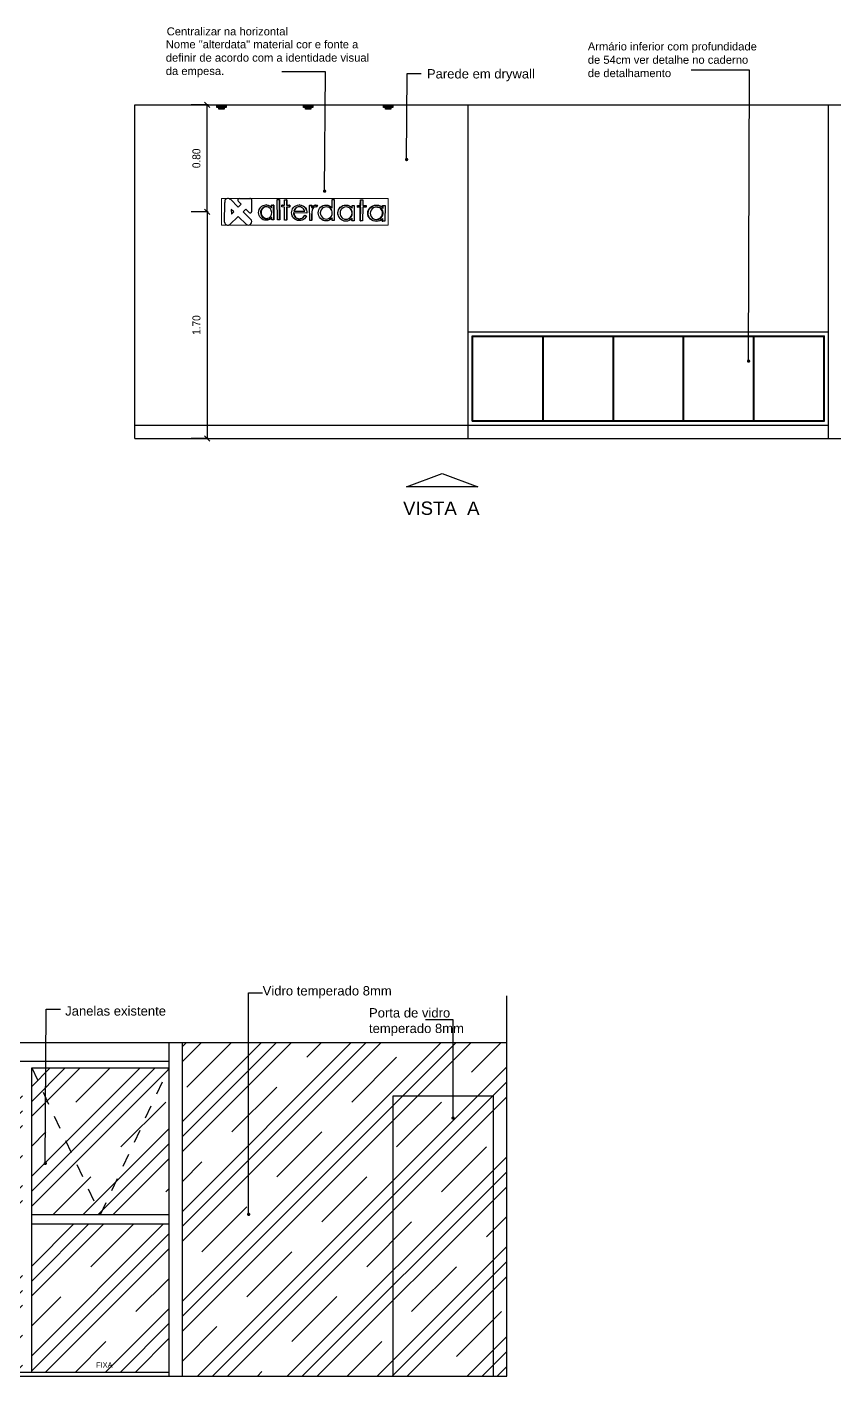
# Model space of a CAD drawing. Header units: millimetres. Extents: x 7034 to 7235, y -465 to -378.
# Drawn here: x 7106.56 to 7112.61, y -390.7 to -380.58 of the extents above; entities that cross this region are included whole.
import ezdxf

# ---------------------------------------------------------------- set-up
doc = ezdxf.new("R2010")
doc.units = ezdxf.units.MM
doc.header["$LTSCALE"] = 0.005
doc.linetypes.add('CONTINUO', pattern=[0])
doc.linetypes.add('DASHED', pattern=[19.05, 12.7, -6.35])
doc.layers.get('0').update_dxf_attribs({"linetype": 'CONTINUO'})
doc.layers.get('DEFPOINTS').update_dxf_attribs({"linetype": 'CONTINUO', "lineweight": 15})
for name, color, linetype in [('- COTAS', 12, 'Continuous'), ('.DETALHES PRETO', 250, 'Continuous'), ('0-COTAS', 12, 'Continuous'), ('252', 252, 'Continuous'), ('ARQ-TEXTO', 3, 'Continuous'), ('ARQ_ALVENARIA', 6, 'Continuous'), ('ARQ_ESQUADRIA', 5, 'Continuous'), ('ARQ_TXT_AMBIENTE', 3, 'Continuous'), ('DETALHES', 4, 'Continuous'), ('JANELA', 10, 'Continuous'), ('LL_DETALHES PRETO', 250, 'Continuous'), ('NN_COTA', 1, 'Continuous'), ('NN_GESSO', 5, 'Continuous')]:
    doc.layers.add(name, color=color, linetype=linetype)
doc.layers.add('0-LAYOUT', color=250, linetype='Continuous', lineweight=25)
doc.layers.add('ARQ_MOB', color=252, linetype='Continuous', lineweight=5)
doc.styles.add('50', font='ARIALN.TTF', dxfattribs={"height": 0.1})
doc.styles.add('ARQ', font='arial.ttf', dxfattribs={"width": 0.9})
doc.styles.add('R80-20', font='simplex.shx', dxfattribs={"height": 0.04})
doc.styles.get("Standard").update_dxf_attribs({"font": 'arial.ttf'})
doc.dimstyles.new('1-40', dxfattribs={"dimtxt": 0.06, "dimasz": 0.04, "dimexe": 0.1195, "dimexo": 0.1, "dimgap": 0.05, "dimtad": 1, "dimzin": 0, "dimdsep": 46, "dimtxsty": 'ARQ', "dimblk": 'OBLIQUE', "dimcen": 0.09, "dimclrd": 1, "dimclre": 1, "dimclrt": 7, "dimadec": 0, "dimazin": 0, "dimtm": 1e-09, "dimtfac": 1, "dimtofl": 0, "dimtmove": 0, "dimatfit": 3, "dimfxl": 0.1, "dimfxlon": 1, "dimtolj": 1, "dimtzin": 0, "dimlwd": -1, "dimlwe": -1, "dimarcsym": 0})
doc.dimstyles.new('50', dxfattribs={"dimscale": 0, "dimtxt": 0.1, "dimasz": 0.025, "dimexe": 0.05, "dimexo": 0.05, "dimgap": 0.01, "dimtad": 1, "dimdec": 0, "dimlfac": 100, "dimzin": 0, "dimdsep": 46, "dimtxsty": '50', "dimblk": 'DOT', "dimcen": 0.02, "dimclrd": 1, "dimclre": 1, "dimclrt": 7, "dimadec": 0, "dimazin": 0, "dimtfac": 1, "dimtdec": 0, "dimtofl": 0, "dimtmove": 2, "dimatfit": 2, "dimldrblk": 'DOT', "dimfxl": 0.05, "dimtolj": 1, "dimtzin": 0, "dimlwd": -1, "dimarcsym": 0})

# ---------------------------------------------------------------- blocks, each defined once
blk = doc.blocks.new('seta')
at = {"layer": 'NN_COTA', "transparency": 33554549}
h = blk.add_hatch(dxfattribs=at)
h.set_pattern_fill('ANGLE', color=256)
h.set_pattern_definition([(0, (-0.006, 0.008), (0, 6.985), [5.08, -1.905]), (90, (-0.006, 0.008), (-6.985, 4e-16), [5.08, -1.905])])
h.paths.add_polyline_path([(17.271, -37.747), (17.539, -37.846), (17.806, -37.747)])
at = {"layer": 'NN_COTA'}
blk.add_lwpolyline([(17.271, -37.747), (17.806, -37.747), (17.539, -37.846), (17.271, -37.747)], dxfattribs=at)
blk = doc.blocks.new('_DOT')
at = {"color": 0, "linetype": 'ByBlock'}
blk.add_line((-0.5, 0), (-1, 0), dxfattribs=at)
at = {"color": 0, "linetype": 'ByBlock', "const_width": 0.5}
blk.add_lwpolyline([(-0.25, 0, 1), (0.25, 0, 1)], format="xyb", close=True, dxfattribs=at)
blk = doc.blocks.new('DOT')
at = {"layer": 'ARQ-TEXTO', "color": 0, "linetype": 'ByBlock'}
blk.add_line((-0.5, 0), (-1, 0), dxfattribs=at)
at = {"layer": 'ARQ-TEXTO', "color": 0, "linetype": 'ByBlock', "const_width": 0.5}
blk.add_lwpolyline([(-0.25, 0, 1), (0.25, 0, 1)], format="xyb", close=True, dxfattribs=at)
blk = doc.blocks.new('ARFTFEDRT')
h = blk.add_hatch(color=252)
h.dxf.hatch_style = 1
h.set_gradient(color1=(132, 132, 132), tint=1, name='CURVED')
h.paths.add_polyline_path([(-277.601, -214.581), (-277.671, -214.581), (-277.671, -214.601), (-277.601, -214.601)])
h = blk.add_hatch(color=32)
h.dxf.hatch_style = 1
h.set_gradient(color1=(204, 102, 0), color2=(255, 255, 127), tint=1, name='CURVED')
h.paths.add_polyline_path([(-277.616, -214.601), (-277.656, -214.601), (-277.656, -214.613), (-277.616, -214.613)])
blk.add_lwpolyline([(-277.671, -214.581), (-277.601, -214.581), (-277.601, -214.601), (-277.671, -214.601)], close=True)
blk.add_lwpolyline([(-277.616, -214.601), (-277.616, -214.613), (-277.656, -214.613), (-277.656, -214.601)])
blk = doc.blocks.new('_OBLIQUE')
at = {"color": 0, "linetype": 'ByBlock'}
blk.add_line((-0.5, -0.5), (0.5, 0.5), dxfattribs=at)
blk = doc.blocks.new('*D16')
at = {"layer": '- COTAS', "color": 1, "transparency": 16777216}
for p, q in [((7107.921, -381.968), (7107.795, -381.968)), ((7107.914, -381.968), (7107.914, -383.668)), ((7107.921, -383.668), (7107.795, -383.668))]:
    blk.add_line(p, q, dxfattribs=at)
at = {"layer": 'DEFPOINTS', "color": 0, "transparency": 16777216}
for p in [(7108.021, -381.968), (7107.914, -383.668), (7108.021, -383.668)]:
    blk.add_point(p, dxfattribs=at)
at = {"layer": '- COTAS', "color": 1, "transparency": 16777216, "xscale": 0.04, "yscale": 0.04, "zscale": 0.04}
for p, rotation in [((7107.914, -381.968), 90), ((7107.914, -383.668), 270)]:
    blk.add_blockref('_OBLIQUE', p, dxfattribs=dict(at, rotation=rotation))
at = {"layer": '- COTAS', "color": 7, "transparency": 16777216, "insert": (7107.834, -382.818), "char_height": 0.06, "attachment_point": 5, "rotation": 90, "style": 'ARQ'}
blk.add_mtext('\\A1;1.70', dxfattribs=at)
blk = doc.blocks.new('*D50')
at = {"layer": '- COTAS', "color": 1, "transparency": 16777216}
for p, q in [((7107.921, -381.168), (7107.795, -381.168)), ((7107.914, -381.968), (7107.914, -381.168)), ((7107.921, -381.968), (7107.795, -381.968))]:
    blk.add_line(p, q, dxfattribs=at)
at = {"layer": 'DEFPOINTS', "color": 0, "transparency": 16777216}
for p in [(7107.914, -381.168), (7108.021, -381.168), (7108.021, -381.968)]:
    blk.add_point(p, dxfattribs=at)
at = {"layer": '- COTAS', "color": 1, "transparency": 16777216, "xscale": 0.04, "yscale": 0.04, "zscale": 0.04}
for p, rotation in [((7107.914, -381.168), 90), ((7107.914, -381.968), 270)]:
    blk.add_blockref('_OBLIQUE', p, dxfattribs=dict(at, rotation=rotation))
at = {"layer": '- COTAS', "color": 7, "transparency": 16777216, "insert": (7107.834, -381.568), "char_height": 0.06, "attachment_point": 5, "rotation": 90, "style": 'ARQ'}
blk.add_mtext('\\A1;0.80', dxfattribs=at)

msp = doc.modelspace()

# ---------------------------------------------------------------- hatches: boundary and pattern name
at = {"layer": '.DETALHES PRETO'}
h = msp.add_hatch(dxfattribs=at)
h.set_pattern_fill('CLAY', color=256, scale=0.1, angle=45, style=0)
h.set_pattern_definition([(45, (6.28824, 5.81466), (-0.336759605, 0.336759605), []), (45, (6.2321, 5.8708), (-0.336759605, 0.336759605), []), (45, (6.176, 5.9269), (-0.336759605, 0.336759605), []), (45, (6.06373, 6.03917), (-0.336759605, 0.336759605), [0.47625, -0.3175])])
h.paths.add_polyline_path([(7109.309, -388.597), (7110.059, -388.597), (7110.059, -390.697), (7110.159, -390.697), (7110.159, -388.197), (7107.729, -388.197), (7107.729, -390.697), (7109.309, -390.697)])
h.paths.add_polyline_path([(7110.059, -388.597), (7109.309, -388.597), (7109.309, -390.697), (7110.059, -390.697)], flags=17)
h = msp.add_hatch(dxfattribs=at)
h.set_pattern_fill('CLAY', color=256, scale=0.1, angle=45, style=0)
h.set_pattern_definition([(45, (7.58893, 5.81466), (-0.336759605, 0.336759605), []), (45, (7.5328, 5.8708), (-0.336759605, 0.336759605), []), (45, (7.47668, 5.9269), (-0.336759605, 0.336759605), []), (45, (7.3644, 6.03917), (-0.336759605, 0.336759605), [0.47625, -0.3175])])
h.paths.add_polyline_path([(7106.529, -388.387), (7105.379, -388.387), (7105.379, -389.487), (7106.529, -389.487)])
h.paths.add_polyline_path([(7106.529, -389.557), (7105.379, -389.557), (7105.379, -390.667), (7106.529, -390.667)])
h.paths.add_polyline_path([(7107.629, -389.557), (7106.599, -389.557), (7106.599, -390.667), (7107.629, -390.667)])
h.paths.add_polyline_path([(7107.629, -388.387), (7106.599, -388.387), (7107.114, -389.487)])
h.paths.add_polyline_path([(7106.599, -388.387), (7106.599, -389.487), (7107.114, -389.487)])
h.paths.add_polyline_path([(7107.629, -388.387), (7107.114, -389.487), (7107.629, -389.487)])
h.paths.add_polyline_path([(7105.847, -389.476), (7105.991, -389.476), (7105.991, -389.393), (7105.847, -389.393)], flags=24)
h.paths.add_polyline_path([(7105.847, -390.656), (7105.991, -390.656), (7105.991, -390.573), (7105.847, -390.573)], flags=24)
h.paths.add_polyline_path([(7107.067, -390.656), (7107.211, -390.656), (7107.211, -390.573), (7107.067, -390.573)], flags=24)

# ---------------------------------------------------------------- linework, layer by layer
for p, q in [((7108.147, -381.89), (7108.169, -381.912)), ((7108.156, -381.868), (7108.234, -381.868)), ((7108.25, -381.964), (7108.25, -381.884)), ((7108.439, -381.877), (7108.453, -381.877)), ((7108.441, -382.03), (7108.439, -381.877)), ((7108.453, -381.877), (7108.454, -382.03)), ((7108.456, -381.877), (7108.453, -381.877)), ((7108.456, -381.877), (7108.458, -382.029)), ((7108.494, -381.879), (7108.508, -381.879)), ((7108.494, -381.92), (7108.494, -381.879)), ((7108.508, -381.879), (7108.508, -381.92)), ((7108.511, -381.879), (7108.508, -381.879)), ((7108.511, -381.879), (7108.511, -381.92)), ((7108.851, -381.941), (7108.851, -381.877)), ((7108.851, -381.942), (7108.852, -381.877)), ((7108.851, -381.877), (7108.852, -381.877)), ((7108.852, -381.877), (7108.867, -381.877)), ((7108.867, -381.877), (7108.866, -382.035)), ((7109.062, -381.921), (7109.063, -381.878)), ((7109.063, -381.878), (7109.066, -381.878)), ((7109.065, -381.921), (7109.066, -381.878)), ((7109.066, -381.878), (7109.081, -381.878)), ((7109.081, -381.878), (7109.08, -381.921)), ((7108.204, -381.948), (7108.228, -381.973)), ((7108.3, -381.974), (7108.301, -381.963)), ((7108.302, -381.986), (7108.3, -381.974)), ((7108.301, -381.963), (7108.304, -381.952)), ((7108.305, -381.996), (7108.302, -381.986)), ((7108.304, -381.952), (7108.309, -381.943)), ((7108.31, -382.006), (7108.305, -381.996)), ((7108.309, -381.943), (7108.316, -381.934)), ((7108.315, -381.963), (7108.314, -381.975)), ((7108.314, -381.975), (7108.316, -381.986)), ((7108.319, -381.953), (7108.315, -381.963)), ((7108.316, -381.934), (7108.324, -381.927)), ((7108.316, -381.986), (7108.32, -381.997)), ((7108.326, -381.943), (7108.319, -381.953)), ((7108.32, -381.963), (7108.319, -381.974)), ((7108.319, -381.974), (7108.32, -381.985)), ((7108.324, -381.952), (7108.32, -381.963)), ((7108.32, -381.985), (7108.325, -381.996)), ((7108.32, -381.997), (7108.327, -382.006)), ((7108.324, -381.927), (7108.333, -381.921)), ((7108.331, -381.943), (7108.324, -381.952)), ((7108.325, -381.996), (7108.332, -382.005)), ((7108.334, -381.936), (7108.326, -381.943)), ((7108.339, -381.936), (7108.331, -381.943)), ((7108.333, -381.921), (7108.343, -381.918)), ((7108.344, -381.932), (7108.334, -381.936)), ((7108.349, -381.932), (7108.339, -381.936)), ((7108.343, -381.918), (7108.354, -381.917)), ((7108.355, -381.931), (7108.344, -381.932)), ((7108.356, -381.931), (7108.349, -381.932)), ((7108.354, -381.917), (7108.367, -381.919)), ((7108.358, -381.917), (7108.354, -381.917)), ((7108.356, -381.931), (7108.355, -381.931)), ((7108.364, -381.932), (7108.356, -381.931)), ((7108.358, -381.917), (7108.371, -381.918)), ((7108.372, -381.934), (7108.364, -381.932)), ((7108.367, -381.919), (7108.378, -381.923)), ((7108.371, -381.918), (7108.382, -381.923)), ((7108.379, -381.938), (7108.372, -381.934)), ((7108.378, -381.923), (7108.388, -381.93)), ((7108.386, -381.944), (7108.379, -381.938)), ((7108.382, -381.923), (7108.392, -381.93)), ((7108.391, -381.95), (7108.386, -381.944)), ((7108.387, -382.007), (7108.393, -381.998)), ((7108.388, -381.93), (7108.397, -381.94)), ((7108.395, -381.958), (7108.391, -381.95)), ((7108.392, -381.93), (7108.397, -381.935)), ((7108.393, -381.998), (7108.397, -381.987)), ((7108.397, -381.966), (7108.395, -381.958)), ((7108.401, -381.92), (7108.397, -381.92)), ((7108.397, -381.935), (7108.397, -381.92)), ((7108.397, -381.92), (7108.401, -381.92)), ((7108.397, -381.94), (7108.397, -381.935)), ((7108.398, -381.976), (7108.397, -381.966)), ((7108.397, -381.987), (7108.398, -381.976)), ((7108.401, -381.92), (7108.401, -381.92)), ((7108.401, -381.92), (7108.414, -381.92)), ((7108.401, -381.92), (7108.41, -381.92)), ((7108.41, -381.92), (7108.412, -382.03)), ((7108.414, -381.92), (7108.41, -381.92)), ((7108.414, -381.92), (7108.415, -382.029)), ((7108.475, -381.932), (7108.475, -381.92)), ((7108.475, -381.92), (7108.494, -381.92)), ((7108.478, -381.92), (7108.475, -381.92)), ((7108.494, -381.933), (7108.475, -381.932)), ((7108.478, -381.92), (7108.494, -381.92)), ((7108.494, -381.92), (7108.494, -381.92)), ((7108.495, -382.031), (7108.494, -381.933)), ((7108.508, -381.92), (7108.531, -381.92)), ((7108.511, -381.92), (7108.508, -381.92)), ((7108.508, -381.933), (7108.509, -382.031)), ((7108.511, -381.933), (7108.508, -381.933)), ((7108.511, -381.92), (7108.533, -381.92)), ((7108.511, -381.933), (7108.512, -382.03)), ((7108.531, -381.933), (7108.511, -381.933)), ((7108.531, -381.92), (7108.531, -381.933)), ((7108.533, -381.92), (7108.531, -381.92)), ((7108.533, -381.932), (7108.531, -381.933)), ((7108.533, -381.92), (7108.533, -381.932)), ((7108.547, -381.976), (7108.548, -381.966)), ((7108.548, -381.987), (7108.547, -381.976)), ((7108.548, -381.966), (7108.55, -381.956)), ((7108.551, -381.998), (7108.548, -381.987)), ((7108.55, -381.956), (7108.554, -381.947)), ((7108.556, -382.007), (7108.551, -381.998)), ((7108.554, -381.947), (7108.559, -381.939)), ((7108.559, -381.939), (7108.568, -381.929)), ((7108.561, -381.977), (7108.562, -381.986)), ((7108.564, -381.977), (7108.561, -381.977)), ((7108.562, -381.986), (7108.565, -381.995)), ((7108.568, -381.951), (7108.563, -381.965)), ((7108.565, -381.964), (7108.563, -381.965)), ((7108.563, -381.965), (7108.645, -381.965)), ((7108.564, -381.977), (7108.565, -381.986)), ((7108.661, -381.978), (7108.564, -381.977)), ((7108.57, -381.951), (7108.565, -381.964)), ((7108.565, -381.964), (7108.645, -381.965)), ((7108.565, -381.986), (7108.567, -381.994)), ((7108.565, -381.995), (7108.569, -382.002)), ((7108.567, -381.994), (7108.571, -382.001)), ((7108.568, -381.929), (7108.578, -381.923)), ((7108.575, -381.942), (7108.568, -381.951)), ((7108.578, -381.941), (7108.57, -381.951)), ((7108.582, -381.937), (7108.575, -381.942)), ((7108.578, -381.923), (7108.59, -381.919)), ((7108.584, -381.937), (7108.578, -381.941)), ((7108.588, -381.934), (7108.582, -381.937)), ((7108.59, -381.934), (7108.584, -381.937)), ((7108.596, -381.932), (7108.588, -381.934)), ((7108.59, -381.919), (7108.603, -381.917)), ((7108.597, -381.932), (7108.59, -381.934)), ((7108.597, -381.932), (7108.596, -381.932)), ((7108.603, -381.931), (7108.597, -381.932)), ((7108.603, -381.917), (7108.617, -381.919)), ((7108.605, -381.917), (7108.603, -381.917)), ((7108.613, -381.932), (7108.603, -381.931)), ((7108.605, -381.917), (7108.618, -381.919)), ((7108.622, -381.936), (7108.613, -381.932)), ((7108.617, -381.919), (7108.629, -381.923)), ((7108.618, -381.919), (7108.63, -381.923)), ((7108.63, -381.941), (7108.622, -381.936)), ((7108.629, -381.923), (7108.639, -381.93)), ((7108.63, -381.923), (7108.641, -381.93)), ((7108.637, -381.947), (7108.63, -381.941)), ((7108.642, -381.955), (7108.637, -381.947)), ((7108.639, -381.93), (7108.649, -381.939)), ((7108.639, -382.005), (7108.645, -381.995)), ((7108.641, -381.93), (7108.65, -381.939)), ((7108.645, -381.965), (7108.642, -381.955)), ((7108.645, -381.965), (7108.645, -381.965)), ((7108.647, -381.994), (7108.645, -381.995)), ((7108.645, -381.995), (7108.657, -382.002)), ((7108.647, -381.994), (7108.659, -382.001)), ((7108.649, -381.939), (7108.654, -381.948)), ((7108.65, -381.939), (7108.655, -381.947)), ((7108.654, -381.948), (7108.658, -381.957)), ((7108.655, -381.947), (7108.659, -381.956)), ((7108.658, -381.957), (7108.66, -381.967)), ((7108.659, -381.956), (7108.662, -381.966)), ((7108.66, -381.967), (7108.661, -381.978)), ((7108.662, -381.977), (7108.661, -381.978)), ((7108.662, -381.966), (7108.662, -381.977)), ((7108.684, -381.92), (7108.682, -381.921)), ((7108.683, -382.033), (7108.682, -381.921)), ((7108.682, -381.921), (7108.684, -381.921)), ((7108.684, -381.92), (7108.698, -381.92)), ((7108.684, -381.921), (7108.684, -381.92)), ((7108.684, -381.921), (7108.697, -381.921)), ((7108.698, -381.92), (7108.697, -381.921)), ((7108.697, -381.921), (7108.697, -381.937)), ((7108.697, -381.937), (7108.698, -381.936)), ((7108.698, -381.971), (7108.697, -381.995)), ((7108.697, -381.995), (7108.697, -382.033)), ((7108.698, -381.92), (7108.698, -381.936)), ((7108.698, -381.936), (7108.704, -381.929)), ((7108.7, -381.956), (7108.698, -381.971)), ((7108.699, -381.97), (7108.698, -381.994)), ((7108.698, -381.994), (7108.698, -382.032)), ((7108.701, -381.956), (7108.699, -381.97)), ((7108.704, -381.945), (7108.7, -381.956)), ((7108.705, -381.945), (7108.701, -381.956)), ((7108.704, -381.929), (7108.711, -381.923)), ((7108.71, -381.938), (7108.704, -381.945)), ((7108.711, -381.937), (7108.705, -381.945)), ((7108.717, -381.933), (7108.71, -381.938)), ((7108.711, -381.923), (7108.719, -381.919)), ((7108.717, -381.933), (7108.711, -381.937)), ((7108.724, -381.932), (7108.717, -381.933)), ((7108.717, -381.933), (7108.717, -381.933)), ((7108.719, -381.919), (7108.727, -381.917)), ((7108.719, -381.919), (7108.726, -381.918)), ((7108.719, -381.919), (7108.719, -381.919)), ((7108.719, -381.919), (7108.719, -381.919)), ((7108.719, -381.919), (7108.719, -381.919)), ((7108.732, -381.934), (7108.724, -381.932)), ((7108.726, -381.918), (7108.733, -381.919)), ((7108.727, -381.917), (7108.733, -381.918)), ((7108.74, -381.921), (7108.732, -381.933)), ((7108.739, -381.922), (7108.732, -381.934)), ((7108.732, -381.933), (7108.732, -381.934)), ((7108.733, -381.918), (7108.74, -381.921)), ((7108.733, -381.919), (7108.739, -381.922)), ((7108.74, -381.921), (7108.739, -381.922)), ((7108.747, -381.977), (7108.748, -381.965)), ((7108.748, -381.989), (7108.747, -381.977)), ((7108.748, -381.965), (7108.751, -381.954)), ((7108.751, -382), (7108.748, -381.989)), ((7108.751, -381.954), (7108.757, -381.944)), ((7108.757, -381.944), (7108.764, -381.935)), ((7108.764, -381.965), (7108.762, -381.977)), ((7108.763, -381.966), (7108.762, -381.978)), ((7108.762, -381.977), (7108.763, -381.988)), ((7108.762, -381.978), (7108.763, -381.989)), ((7108.768, -381.955), (7108.763, -381.966)), ((7108.764, -381.965), (7108.763, -381.966)), ((7108.763, -381.988), (7108.768, -381.999)), ((7108.763, -381.989), (7108.768, -382)), ((7108.764, -381.935), (7108.773, -381.927)), ((7108.764, -381.935), (7108.773, -381.928)), ((7108.764, -381.935), (7108.764, -381.935)), ((7108.764, -381.935), (7108.764, -381.935)), ((7108.764, -381.935), (7108.764, -381.935)), ((7108.768, -381.955), (7108.764, -381.965)), ((7108.775, -381.945), (7108.768, -381.955)), ((7108.768, -381.955), (7108.768, -381.955)), ((7108.768, -381.999), (7108.775, -382.009)), ((7108.773, -381.927), (7108.783, -381.922)), ((7108.773, -381.928), (7108.783, -381.922)), ((7108.784, -381.938), (7108.775, -381.945)), ((7108.783, -381.922), (7108.794, -381.919)), ((7108.783, -381.922), (7108.794, -381.919)), ((7108.795, -381.933), (7108.784, -381.938)), ((7108.794, -381.919), (7108.806, -381.918)), ((7108.794, -381.919), (7108.806, -381.918)), ((7108.807, -381.932), (7108.795, -381.933)), ((7108.806, -381.918), (7108.819, -381.919)), ((7108.806, -381.918), (7108.819, -381.919)), ((7108.816, -381.933), (7108.807, -381.932)), ((7108.825, -381.935), (7108.816, -381.933)), ((7108.819, -381.919), (7108.831, -381.924)), ((7108.819, -381.919), (7108.831, -381.924)), ((7108.832, -381.94), (7108.825, -381.935)), ((7108.831, -381.924), (7108.842, -381.931)), ((7108.831, -381.924), (7108.831, -381.924)), ((7108.831, -381.924), (7108.842, -381.931)), ((7108.839, -381.945), (7108.832, -381.94)), ((7108.844, -381.952), (7108.839, -381.945)), ((7108.845, -381.952), (7108.839, -381.945)), ((7108.839, -381.945), (7108.839, -381.945)), ((7108.842, -381.931), (7108.842, -381.931)), ((7108.842, -381.931), (7108.842, -381.931)), ((7108.842, -381.931), (7108.842, -381.931)), ((7108.842, -381.931), (7108.851, -381.941)), ((7108.848, -381.96), (7108.844, -381.952)), ((7108.844, -381.952), (7108.845, -381.952)), ((7108.849, -381.96), (7108.845, -381.952)), ((7108.846, -382.001), (7108.85, -381.99)), ((7108.846, -382.002), (7108.851, -381.991)), ((7108.851, -381.968), (7108.848, -381.96)), ((7108.851, -381.969), (7108.849, -381.96)), ((7108.85, -381.99), (7108.852, -381.978)), ((7108.851, -381.941), (7108.851, -381.942)), ((7108.852, -381.978), (7108.851, -381.968)), ((7108.852, -381.979), (7108.851, -381.969)), ((7108.851, -381.991), (7108.852, -381.979)), ((7108.893, -381.977), (7108.895, -381.965)), ((7108.894, -381.989), (7108.893, -381.977)), ((7108.894, -381.978), (7108.896, -381.966)), ((7108.895, -381.99), (7108.894, -381.978)), ((7108.898, -382), (7108.894, -381.989)), ((7108.895, -381.965), (7108.898, -381.954)), ((7108.899, -382.001), (7108.895, -381.99)), ((7108.896, -381.966), (7108.899, -381.955)), ((7108.898, -381.954), (7108.903, -381.944)), ((7108.899, -381.955), (7108.905, -381.945)), ((7108.903, -381.944), (7108.911, -381.935)), ((7108.905, -381.945), (7108.912, -381.936)), ((7108.911, -381.967), (7108.91, -381.979)), ((7108.91, -381.979), (7108.911, -381.99)), ((7108.911, -381.935), (7108.92, -381.928)), ((7108.916, -381.955), (7108.911, -381.967)), ((7108.911, -381.99), (7108.916, -382.002)), ((7108.912, -381.936), (7108.922, -381.928)), ((7108.923, -381.946), (7108.916, -381.955)), ((7108.92, -381.928), (7108.931, -381.922)), ((7108.922, -381.928), (7108.932, -381.922)), ((7108.933, -381.938), (7108.923, -381.946)), ((7108.931, -381.922), (7108.942, -381.919)), ((7108.932, -381.922), (7108.943, -381.919)), ((7108.944, -381.934), (7108.933, -381.938)), ((7108.942, -381.919), (7108.954, -381.918)), ((7108.943, -381.919), (7108.955, -381.918)), ((7108.956, -381.932), (7108.944, -381.934)), ((7108.954, -381.918), (7108.967, -381.919)), ((7108.954, -381.918), (7108.955, -381.918)), ((7108.955, -381.918), (7108.967, -381.919)), ((7108.965, -381.933), (7108.956, -381.932)), ((7108.972, -381.935), (7108.965, -381.933)), ((7108.966, -381.933), (7108.965, -381.933)), ((7108.974, -381.936), (7108.966, -381.933)), ((7108.967, -381.919), (7108.967, -381.919)), ((7108.967, -381.919), (7108.969, -381.92)), ((7108.967, -381.919), (7108.969, -381.92)), ((7108.969, -381.92), (7108.981, -381.924)), ((7108.98, -381.94), (7108.972, -381.935)), ((7108.982, -381.94), (7108.974, -381.936)), ((7108.987, -381.945), (7108.98, -381.94)), ((7108.981, -381.924), (7108.992, -381.932)), ((7108.989, -381.946), (7108.982, -381.94)), ((7108.993, -381.953), (7108.987, -381.945)), ((7108.995, -381.953), (7108.989, -381.946)), ((7108.992, -381.932), (7109, -381.94)), ((7108.997, -381.96), (7108.993, -381.953)), ((7108.994, -382.002), (7108.999, -381.991)), ((7108.999, -381.961), (7108.995, -381.953)), ((7108.996, -382.003), (7109.001, -381.992)), ((7108.999, -381.969), (7108.997, -381.96)), ((7109.002, -381.97), (7108.999, -381.961)), ((7109, -381.979), (7108.999, -381.969)), ((7108.999, -381.991), (7109, -381.979)), ((7109, -381.94), (7109, -381.921)), ((7109, -381.921), (7109.015, -381.921)), ((7109, -381.921), (7109.002, -381.921)), ((7109, -381.94), (7109.002, -381.942)), ((7109.001, -381.992), (7109.002, -381.98)), ((7109.002, -381.942), (7109.002, -381.921)), ((7109.002, -381.921), (7109.017, -381.921)), ((7109.002, -381.98), (7109.002, -381.97)), ((7109.015, -381.921), (7109.017, -381.921)), ((7109.017, -381.921), (7109.016, -382.037)), ((7109.041, -381.934), (7109.041, -381.921)), ((7109.041, -381.921), (7109.062, -381.921)), ((7109.041, -381.921), (7109.044, -381.921)), ((7109.041, -381.934), (7109.044, -381.934)), ((7109.044, -381.934), (7109.044, -381.921)), ((7109.044, -381.921), (7109.065, -381.921)), ((7109.062, -381.934), (7109.044, -381.934)), ((7109.06, -382.036), (7109.062, -381.934)), ((7109.062, -381.921), (7109.065, -381.921)), ((7109.065, -381.934), (7109.062, -381.934)), ((7109.063, -382.037), (7109.065, -381.934)), ((7109.08, -381.934), (7109.078, -382.037)), ((7109.08, -381.921), (7109.101, -381.921)), ((7109.08, -381.921), (7109.08, -381.921)), ((7109.08, -381.921), (7109.101, -381.921)), ((7109.105, -381.934), (7109.08, -381.934)), ((7109.101, -381.921), (7109.101, -381.921)), ((7109.101, -381.921), (7109.105, -381.921)), ((7109.101, -381.921), (7109.105, -381.921)), ((7109.105, -381.921), (7109.105, -381.934)), ((7109.118, -381.979), (7109.119, -381.967)), ((7109.119, -381.991), (7109.118, -381.979)), ((7109.119, -381.967), (7109.123, -381.955)), ((7109.122, -382.002), (7109.119, -381.991)), ((7109.122, -381.979), (7109.123, -381.967)), ((7109.122, -381.992), (7109.122, -381.979)), ((7109.126, -382.003), (7109.122, -381.992)), ((7109.123, -381.955), (7109.129, -381.945)), ((7109.123, -381.967), (7109.127, -381.956)), ((7109.127, -381.956), (7109.132, -381.946)), ((7109.129, -381.945), (7109.137, -381.936)), ((7109.132, -381.946), (7109.141, -381.936)), ((7109.137, -381.936), (7109.147, -381.928)), ((7109.139, -381.968), (7109.137, -381.98)), ((7109.137, -381.98), (7109.139, -381.992)), ((7109.144, -381.956), (7109.139, -381.968)), ((7109.139, -381.992), (7109.143, -382.004)), ((7109.141, -381.936), (7109.15, -381.928)), ((7109.152, -381.947), (7109.144, -381.956)), ((7109.147, -381.928), (7109.157, -381.923)), ((7109.15, -381.928), (7109.161, -381.923)), ((7109.162, -381.939), (7109.152, -381.947)), ((7109.157, -381.923), (7109.169, -381.919)), ((7109.161, -381.923), (7109.173, -381.92)), ((7109.174, -381.935), (7109.162, -381.939)), ((7109.169, -381.919), (7109.181, -381.918)), ((7109.173, -381.92), (7109.185, -381.918)), ((7109.186, -381.933), (7109.174, -381.935)), ((7109.181, -381.918), (7109.185, -381.918)), ((7109.185, -381.918), (7109.199, -381.92)), ((7109.192, -381.934), (7109.186, -381.933)), ((7109.196, -381.934), (7109.186, -381.933)), ((7109.186, -381.933), (7109.186, -381.933)), ((7109.201, -381.936), (7109.192, -381.934)), ((7109.192, -381.934), (7109.196, -381.934)), ((7109.205, -381.936), (7109.196, -381.934)), ((7109.199, -381.92), (7109.212, -381.925)), ((7109.209, -381.94), (7109.201, -381.936)), ((7109.213, -381.941), (7109.205, -381.936)), ((7109.216, -381.946), (7109.209, -381.94)), ((7109.212, -381.925), (7109.224, -381.932)), ((7109.22, -381.947), (7109.213, -381.941)), ((7109.222, -381.954), (7109.216, -381.946)), ((7109.226, -381.954), (7109.22, -381.947)), ((7109.226, -381.962), (7109.222, -381.954)), ((7109.222, -382.004), (7109.227, -381.993)), ((7109.224, -381.932), (7109.229, -381.938)), ((7109.23, -381.962), (7109.226, -381.954)), ((7109.228, -381.97), (7109.226, -381.962)), ((7109.227, -381.993), (7109.229, -381.98)), ((7109.227, -382.005), (7109.232, -381.994)), ((7109.229, -381.98), (7109.228, -381.97)), ((7109.229, -381.938), (7109.229, -381.921)), ((7109.229, -381.921), (7109.245, -381.921)), ((7109.229, -381.921), (7109.234, -381.922)), ((7109.229, -381.938), (7109.233, -381.943)), ((7109.233, -381.971), (7109.23, -381.962)), ((7109.232, -381.994), (7109.233, -381.981)), ((7109.233, -381.943), (7109.234, -381.922)), ((7109.233, -381.981), (7109.233, -381.971)), ((7109.234, -381.922), (7109.249, -381.922)), ((7109.245, -381.921), (7109.249, -381.922)), ((7109.249, -381.922), (7109.247, -382.039)), ((7108.317, -382.015), (7108.31, -382.006)), ((7108.325, -382.022), (7108.317, -382.015)), ((7108.335, -382.028), (7108.325, -382.022)), ((7108.327, -382.006), (7108.336, -382.013)), ((7108.332, -382.005), (7108.34, -382.012)), ((7108.345, -382.031), (7108.335, -382.028)), ((7108.336, -382.013), (7108.346, -382.018)), ((7108.34, -382.012), (7108.35, -382.017)), ((7108.355, -382.032), (7108.345, -382.031)), ((7108.346, -382.018), (7108.357, -382.019)), ((7108.35, -382.017), (7108.361, -382.018)), ((7108.368, -382.031), (7108.355, -382.032)), ((7108.357, -382.019), (7108.368, -382.018)), ((7108.361, -382.018), (7108.37, -382.017)), ((7108.368, -382.018), (7108.37, -382.017)), ((7108.372, -382.03), (7108.368, -382.031)), ((7108.371, -382.03), (7108.368, -382.031)), ((7108.37, -382.017), (7108.378, -382.014)), ((7108.379, -382.027), (7108.371, -382.03)), ((7108.372, -382.03), (7108.371, -382.03)), ((7108.383, -382.026), (7108.372, -382.03)), ((7108.378, -382.014), (7108.387, -382.007)), ((7108.389, -382.02), (7108.379, -382.027)), ((7108.393, -382.019), (7108.383, -382.026)), ((7108.398, -382.011), (7108.389, -382.02)), ((7108.398, -382.014), (7108.393, -382.019)), ((7108.398, -382.014), (7108.398, -382.011)), ((7108.398, -382.03), (7108.398, -382.014)), ((7108.412, -382.03), (7108.398, -382.03)), ((7108.415, -382.029), (7108.412, -382.03)), ((7108.454, -382.03), (7108.441, -382.03)), ((7108.458, -382.029), (7108.454, -382.03)), ((7108.509, -382.031), (7108.495, -382.031)), ((7108.512, -382.03), (7108.509, -382.031)), ((7108.562, -382.017), (7108.556, -382.007)), ((7108.571, -382.025), (7108.562, -382.017)), ((7108.569, -382.002), (7108.574, -382.009)), ((7108.571, -382.001), (7108.576, -382.008)), ((7108.58, -382.03), (7108.571, -382.025)), ((7108.574, -382.009), (7108.58, -382.015)), ((7108.576, -382.008), (7108.582, -382.013)), ((7108.58, -382.015), (7108.587, -382.019)), ((7108.592, -382.034), (7108.58, -382.03)), ((7108.582, -382.013), (7108.589, -382.017)), ((7108.587, -382.019), (7108.595, -382.021)), ((7108.589, -382.017), (7108.597, -382.02)), ((7108.605, -382.035), (7108.592, -382.034)), ((7108.595, -382.021), (7108.603, -382.022)), ((7108.597, -382.02), (7108.605, -382.021)), ((7108.603, -382.022), (7108.612, -382.021)), ((7108.605, -382.021), (7108.613, -382.02)), ((7108.616, -382.034), (7108.605, -382.035)), ((7108.612, -382.021), (7108.62, -382.019)), ((7108.613, -382.02), (7108.621, -382.018)), ((7108.626, -382.031), (7108.616, -382.034)), ((7108.62, -382.019), (7108.627, -382.016)), ((7108.621, -382.018), (7108.629, -382.014)), ((7108.636, -382.027), (7108.626, -382.031)), ((7108.627, -382.016), (7108.629, -382.014)), ((7108.629, -382.014), (7108.633, -382.011)), ((7108.633, -382.011), (7108.639, -382.005)), ((7108.644, -382.021), (7108.636, -382.027)), ((7108.651, -382.012), (7108.644, -382.021)), ((7108.645, -382.02), (7108.644, -382.021)), ((7108.653, -382.011), (7108.645, -382.02)), ((7108.657, -382.002), (7108.651, -382.012)), ((7108.659, -382.001), (7108.653, -382.011)), ((7108.659, -382.001), (7108.657, -382.002)), ((7108.697, -382.033), (7108.683, -382.033)), ((7108.698, -382.032), (7108.697, -382.033)), ((7108.756, -382.01), (7108.751, -382)), ((7108.764, -382.019), (7108.756, -382.01)), ((7108.773, -382.027), (7108.764, -382.019)), ((7108.768, -382), (7108.775, -382.01)), ((7108.783, -382.033), (7108.773, -382.027)), ((7108.775, -382.009), (7108.784, -382.016)), ((7108.775, -382.01), (7108.784, -382.018)), ((7108.793, -382.036), (7108.783, -382.033)), ((7108.784, -382.016), (7108.795, -382.021)), ((7108.784, -382.018), (7108.795, -382.022)), ((7108.805, -382.037), (7108.793, -382.036)), ((7108.795, -382.021), (7108.806, -382.023)), ((7108.795, -382.022), (7108.807, -382.024)), ((7108.818, -382.036), (7108.805, -382.037)), ((7108.806, -382.023), (7108.818, -382.021)), ((7108.807, -382.024), (7108.818, -382.022)), ((7108.818, -382.021), (7108.829, -382.017)), ((7108.818, -382.022), (7108.829, -382.018)), ((7108.83, -382.032), (7108.818, -382.036)), ((7108.829, -382.017), (7108.839, -382.01)), ((7108.829, -382.018), (7108.839, -382.011)), ((7108.841, -382.025), (7108.83, -382.032)), ((7108.839, -382.01), (7108.846, -382.001)), ((7108.839, -382.011), (7108.846, -382.002)), ((7108.85, -382.016), (7108.841, -382.025)), ((7108.851, -382.015), (7108.85, -382.016)), ((7108.85, -382.033), (7108.85, -382.016)), ((7108.85, -382.033), (7108.851, -382.035)), ((7108.851, -382.035), (7108.851, -382.015)), ((7108.866, -382.035), (7108.851, -382.035)), ((7108.903, -382.01), (7108.898, -382)), ((7108.904, -382.012), (7108.899, -382.001)), ((7108.91, -382.02), (7108.903, -382.01)), ((7108.911, -382.02), (7108.904, -382.012)), ((7108.911, -382.02), (7108.91, -382.02)), ((7108.91, -382.02), (7108.911, -382.021)), ((7108.911, -382.021), (7108.911, -382.02)), ((7108.921, -382.029), (7108.911, -382.021)), ((7108.916, -382.002), (7108.923, -382.011)), ((7108.931, -382.034), (7108.921, -382.029)), ((7108.923, -382.011), (7108.931, -382.018)), ((7108.923, -382.011), (7108.923, -382.012)), ((7108.923, -382.012), (7108.932, -382.019)), ((7108.931, -382.018), (7108.942, -382.022)), ((7108.942, -382.038), (7108.931, -382.034)), ((7108.932, -382.019), (7108.943, -382.024)), ((7108.942, -382.022), (7108.954, -382.024)), ((7108.954, -382.039), (7108.942, -382.038)), ((7108.943, -382.024), (7108.955, -382.025)), ((7108.954, -382.024), (7108.966, -382.023)), ((7108.967, -382.038), (7108.954, -382.039)), ((7108.955, -382.025), (7108.967, -382.024)), ((7108.966, -382.023), (7108.977, -382.018)), ((7108.967, -382.024), (7108.979, -382.019)), ((7108.979, -382.034), (7108.967, -382.038)), ((7108.977, -382.018), (7108.987, -382.011)), ((7108.979, -382.019), (7108.989, -382.012)), ((7108.991, -382.027), (7108.979, -382.034)), ((7108.987, -382.011), (7108.994, -382.002)), ((7108.989, -382.012), (7108.996, -382.003)), ((7108.999, -382.019), (7108.991, -382.027)), ((7109.001, -382.017), (7108.999, -382.019)), ((7108.999, -382.035), (7108.999, -382.019)), ((7108.999, -382.035), (7109.001, -382.036)), ((7109.001, -382.036), (7109.001, -382.017)), ((7109.016, -382.037), (7109.001, -382.036)), ((7109.06, -382.036), (7109.063, -382.037)), ((7109.078, -382.037), (7109.063, -382.037)), ((7109.128, -382.012), (7109.122, -382.002)), ((7109.131, -382.014), (7109.126, -382.003)), ((7109.135, -382.022), (7109.128, -382.012)), ((7109.139, -382.023), (7109.131, -382.014)), ((7109.145, -382.03), (7109.135, -382.022)), ((7109.148, -382.031), (7109.139, -382.023)), ((7109.143, -382.004), (7109.151, -382.014)), ((7109.155, -382.035), (7109.145, -382.03)), ((7109.159, -382.037), (7109.148, -382.031)), ((7109.151, -382.014), (7109.161, -382.021)), ((7109.155, -382.035), (7109.159, -382.037)), ((7109.17, -382.04), (7109.159, -382.037)), ((7109.161, -382.021), (7109.169, -382.025)), ((7109.169, -382.025), (7109.18, -382.026)), ((7109.169, -382.025), (7109.172, -382.026)), ((7109.182, -382.041), (7109.17, -382.04)), ((7109.172, -382.026), (7109.184, -382.028)), ((7109.18, -382.026), (7109.192, -382.025)), ((7109.196, -382.04), (7109.182, -382.041)), ((7109.184, -382.028), (7109.197, -382.026)), ((7109.192, -382.025), (7109.204, -382.02)), ((7109.209, -382.036), (7109.196, -382.04)), ((7109.197, -382.026), (7109.209, -382.022)), ((7109.204, -382.02), (7109.214, -382.013)), ((7109.209, -382.022), (7109.219, -382.014)), ((7109.221, -382.029), (7109.209, -382.036)), ((7109.214, -382.013), (7109.222, -382.004)), ((7109.219, -382.014), (7109.227, -382.005)), ((7109.227, -382.023), (7109.221, -382.029)), ((7109.232, -382.019), (7109.227, -382.023)), ((7109.227, -382.038), (7109.227, -382.023)), ((7109.227, -382.038), (7109.231, -382.039)), ((7109.231, -382.039), (7109.232, -382.019)), ((7109.247, -382.039), (7109.231, -382.039))]:
    msp.add_line(p, q)
for points in [[(7108.044, -382.047), (7108.046, -381.898)], [(7108.088, -381.875), (7108.147, -381.933)], [(7108.114, -381.969), (7108.095, -381.952)], [(7108.095, -381.952), (7108.096, -381.986)], [(7108.096, -381.986), (7108.114, -381.969)], [(7108.147, -381.933), (7108.169, -381.912)], [(7108.204, -381.948), (7108.183, -381.968)], [(7108.183, -381.968), (7108.245, -382.028)], [(7108.146, -382.005), (7108.085, -382.064)], [(7108.209, -382.064), (7108.146, -382.005)]]:
    msp.add_lwpolyline(points)
for centre, radius, start, end in [((7108.07, -381.893), 0.0247, 44.8971, 191.5119), ((7108.156, -381.881), 0.0127, 90, 224.303), ((7108.234, -381.884), 0.0158, 0, 90), ((7108.237, -381.964), 0.0127, 224.303, 0), ((7108.071, -382.041), 0.0277, 192.9476, 301.4621), ((7108.223, -382.043), 0.0251, 235.8975, 47.076)]:
    msp.add_arc(centre, radius, start, end)
at = {"layer": '0-LAYOUT', "linetype": 'ByBlock'}
for p, q in [((7105.329, -388.337), (7107.629, -388.337)), ((7106.599, -390.667), (7106.599, -388.387)), ((7106.599, -388.387), (7107.629, -388.387)), ((7106.599, -389.487), (7107.629, -389.487)), ((7106.599, -389.557), (7107.629, -389.557))]:
    msp.add_line(p, q, dxfattribs=at)
at = {"layer": '252', "linetype": 'DASHED'}
for p, q in [((7106.599, -388.387), (7107.114, -389.487)), ((7107.114, -389.487), (7107.629, -388.387))]:
    msp.add_line(p, q, dxfattribs=at)
at = {"layer": 'ARQ_ALVENARIA'}
for p, q in [((7107.371, -383.668), (7107.371, -381.168)), ((7107.371, -383.668), (7112.671, -383.668)), ((7110.159, -390.697), (7110.159, -387.847)), ((7107.629, -390.697), (7107.629, -388.197)), ((7107.629, -390.697), (7107.629, -388.197)), ((7104.199, -390.697), (7107.629, -390.697)), ((7107.629, -390.697), (7110.159, -390.697))]:
    msp.add_line(p, q, dxfattribs=at)
at = {"layer": 'ARQ_ESQUADRIA'}
msp.add_line((7109.871, -383.668), (7109.871, -381.168), dxfattribs=at)
at = {"layer": 'ARQ_MOB'}
for p, q in [((7109.271, -381.868), (7108.021, -381.868)), ((7108.021, -381.868), (7108.021, -382.068)), ((7109.271, -381.868), (7109.271, -382.068)), ((7109.271, -382.068), (7108.021, -382.068))]:
    msp.add_line(p, q, dxfattribs=at)
at = {"layer": 'DETALHES'}
for p, q in [((7107.371, -381.168), (7112.671, -381.168)), ((7104.199, -388.197), (7107.629, -388.197)), ((7107.629, -388.197), (7110.159, -388.197))]:
    msp.add_line(p, q, dxfattribs=at)
at = {"layer": 'JANELA'}
msp.add_line((7112.571, -383.668), (7112.571, -381.168), dxfattribs=at)
at = {"layer": 'LL_DETALHES PRETO'}
for p, q in [((7109.871, -383.568), (7109.871, -382.868)), ((7109.871, -382.868), (7112.571, -382.868)), ((7109.901, -383.538), (7109.901, -382.898)), ((7109.901, -382.898), (7112.541, -382.898)), ((7109.906, -383.533), (7109.906, -382.903)), ((7109.906, -382.903), (7112.536, -382.903)), ((7110.43, -383.533), (7110.43, -382.903)), ((7110.435, -383.533), (7110.435, -382.903)), ((7110.956, -383.533), (7110.956, -382.903)), ((7110.961, -383.533), (7110.961, -382.903)), ((7111.482, -383.533), (7111.482, -382.903)), ((7111.487, -383.533), (7111.487, -382.903)), ((7112.008, -383.533), (7112.008, -382.903)), ((7112.013, -383.533), (7112.013, -382.903)), ((7112.536, -383.533), (7112.536, -382.903)), ((7112.541, -383.538), (7112.541, -382.898)), ((7107.371, -383.568), (7109.871, -383.568)), ((7109.871, -383.568), (7112.571, -383.568)), ((7109.901, -383.538), (7112.541, -383.538)), ((7109.906, -383.533), (7110.43, -383.533)), ((7110.435, -383.533), (7110.956, -383.533)), ((7110.961, -383.533), (7111.482, -383.533)), ((7111.487, -383.533), (7112.008, -383.533)), ((7112.013, -383.533), (7112.536, -383.533)), ((7107.729, -390.697), (7107.729, -388.197)), ((7109.309, -390.697), (7109.309, -388.597)), ((7109.309, -388.597), (7110.059, -388.597)), ((7110.059, -390.697), (7110.059, -388.597)), ((7105.379, -390.667), (7107.629, -390.667))]:
    msp.add_line(p, q, dxfattribs=at)

# ---------------------------------------------------------------- block references
at = {"layer": '.DETALHES PRETO'}
for p in [(7385.657, -166.587), (7386.307, -166.587), (7386.907, -166.587)]:
    msp.add_blockref('ARFTFEDRT', p, dxfattribs=at)
at = {"layer": 'NN_GESSO', "rotation": 180}
msp.add_blockref('seta', (7127.214, -421.777), dxfattribs=at)

# ---------------------------------------------------------------- texts
at = {"color": 1, "insert": (7109.33, -384.141), "char_height": 0.09975, "width": 0.67765, "attachment_point": 1, "style": 'R80-20'}
msp.add_mtext('\\pi0.0525;{\\fArial|b0|i0|c0|p34;VISTA  A}', dxfattribs=at)
at = {"layer": 'ARQ_TXT_AMBIENTE', "attachment_point": 1}
for s, width, gutter_width, heights, insert, char_height in [('Centralizar na horizontal', 1.55223, 0, [0.382], (7107.611, -380.586), 0.06), ('Nome "alterdata" material cor e fonte a definir de acordo com a identidade visual da empesa.', 1.55223, 0, [0.382], (7107.604, -380.683), 0.06), ('Armário inferior com profundidade de 54cm ver detalhe no caderno de detalhamento', 1.27187, 0, [0.388], (7110.767, -380.699), 0.06), ('Parede em drywall ', 0.98175, 0.1, [0.233], (7109.561, -380.899), 0.07), ('Vidro temperado 8mm', 1.20615, 0, [0.332], (7108.33, -387.774), 0.07), ('Janelas existente', 1.10448, 0.1, [0.399], (7106.85, -387.925), 0.07), ('Porta de vidro temperado 8mm', 0.75476, 0, [0.332], (7109.127, -387.939), 0.07)]:
    msp.add_mtext_dynamic_manual_height_columns(s, width=width, gutter_width=gutter_width, heights=heights, dxfattribs=dict(at, insert=insert, char_height=char_height))
at = {"layer": 'ARQ_TXT_AMBIENTE', "insert": (7107.081, -390.594), "char_height": 0.04, "width": 0.82452, "attachment_point": 1}
msp.add_mtext('FIXA', dxfattribs=at)

# ---------------------------------------------------------------- dimensions: what is measured, and where the dimension line sits
at = {"layer": '- COTAS'}
for base, p2, picture, middle in [((7107.914, -381.168), (7108.021, -381.168), '*D50', (7107.834, -381.568)), ((7107.914, -383.668), (7108.021, -383.668), '*D16', (7107.834, -382.818))]:
    dim = msp.add_linear_dim(base=base, p1=(7108.021, -381.968), p2=p2, angle=90, dimstyle='1-40', dxfattribs=at)
    dim.commit()
    dim.dimension.update_dxf_attribs({"geometry": picture, "text_midpoint": middle})

# ---------------------------------------------------------------- leaders
at = {"layer": '0-COTAS'}
for points in [[(7108.794, -381.814), (7108.801, -380.919), (7108.474, -380.919)], [(7109.409, -381.577), (7109.412, -380.933), (7109.519, -380.933)], [(7111.972, -383.088), (7111.979, -380.907), (7111.542, -380.907)], [(7108.225, -389.485), (7108.225, -387.825), (7108.33, -387.825)], [(7106.701, -389.103), (7106.708, -387.947), (7106.815, -387.947)], [(7109.757, -388.763), (7109.757, -388.026), (7109.551, -388.026)]]:
    msp.add_leader(points, dimstyle='50', override={"dimscale": 1, "dimtad": 0, "dimldrblk": 'DOT'}, dxfattribs=at)

doc.saveas('drawing.dxf')
